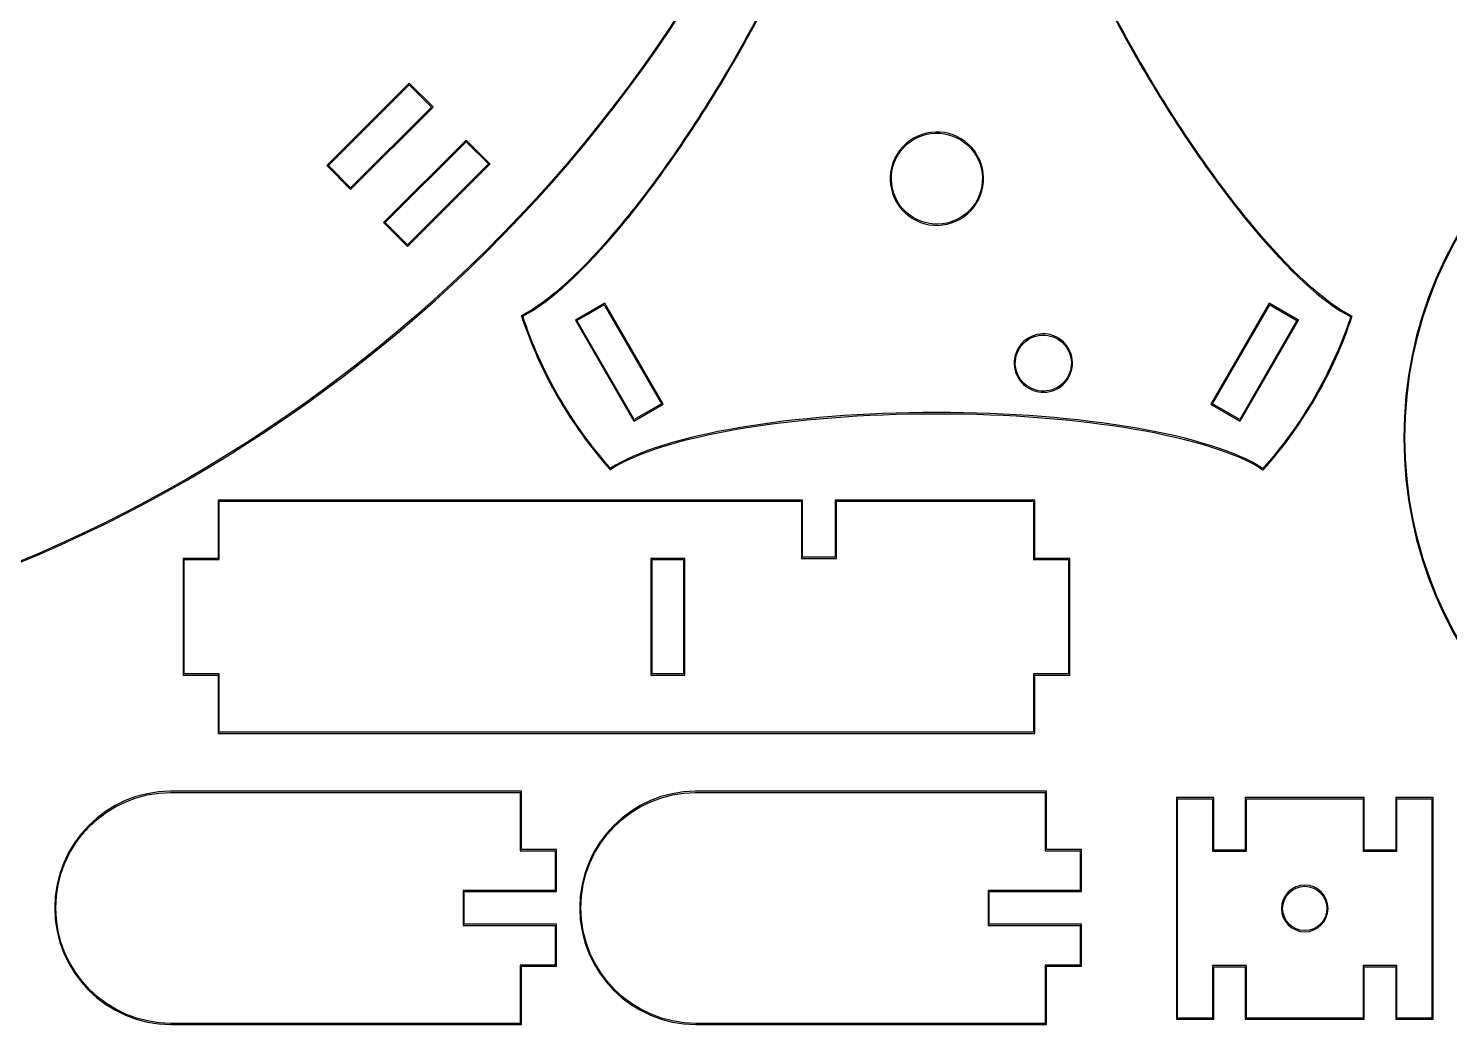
# Model space of a CAD drawing. Extents: x 10 to 440, y 10 to 290.
# Drawn here: x 167.8 to 289.6, y 10 to 95.4 of the extents above; entities that cross this region are included whole.
import ezdxf

# ---------------------------------------------------------------- set-up
doc = ezdxf.new("R2010")
doc.units = 0
doc.layers.add('Layer_1', color=7, linetype='CONTINUOUS')

msp = doc.modelspace()

# ---------------------------------------------------------------- linework, layer by layer
at = {"layer": 'Layer_1', "color": 7}
for p, q in [((200.388815, 90.683962), (193.317747, 83.612894)), ((193.458616, 83.612893), (200.387434, 90.541711)), ((200.387434, 90.541711), (202.29745, 88.631696)), ((202.403794, 88.668983), (200.388815, 90.683962)), ((202.29745, 88.631696), (195.368632, 81.702878)), ((195.368633, 81.562009), (202.4397, 88.633076)), ((202.29745, 88.631696), (202.29745, 88.631696)), ((202.4397, 88.633076), (202.403794, 88.668983)), ((202.4397, 88.633076), (202.4397, 88.633076)), ((205.268128, 85.804649), (198.19706, 78.733581)), ((198.337929, 78.733581), (205.266747, 85.662399)), ((205.266747, 85.662399), (207.175384, 83.753762)), ((207.283106, 83.789671), (205.268128, 85.804649)), ((248.99196, 84.444695), (248.99196, 84.444695)), ((249.078225, 84.4945), (249.078225, 84.4945)), ((193.317747, 83.612894), (195.368633, 81.562009)), ((195.368632, 81.702878), (193.458616, 83.612893)), ((200.246566, 76.684075), (207.317634, 83.755143)), ((207.175384, 83.753762), (200.246566, 76.824944)), ((207.175384, 83.753762), (207.175384, 83.753762)), ((207.317634, 83.755143), (207.283106, 83.789671)), ((207.317634, 83.755143), (207.317634, 83.755143)), ((198.19706, 78.733581), (200.246566, 76.684075)), ((200.246566, 76.824944), (198.337929, 78.733581)), ((210.037975, 70.770462), (209.999796, 70.75067)), ((209.999796, 70.75067), (210.014508, 70.709547)), ((217.141689, 71.829425), (214.62987, 70.379225)), ((214.765931, 70.34276), (217.105238, 71.69336)), ((217.105238, 71.69336), (222.005628, 63.20564)), ((222.116299, 63.213152), (217.141689, 71.829425)), ((274.103287, 71.828037), (269.103291, 63.167785)), ((269.239361, 63.204245), (274.139747, 71.691967)), ((276.613409, 70.378818), (274.103287, 71.828037)), ((274.139747, 71.691967), (276.47734, 70.342358)), ((281.205359, 70.700229), (281.166504, 70.720647)), ((281.19294, 70.659238), (281.205359, 70.700229)), ((214.62987, 70.379225), (219.62987, 61.718975)), ((219.666321, 61.85504), (214.765931, 70.34276)), ((276.47734, 70.342358), (271.576953, 61.854636)), ((271.638803, 61.762543), (276.613409, 70.378818)), ((256.817923, 67.889739), (256.817923, 67.889739)), ((256.904187, 67.939544), (256.904187, 67.939544)), ((219.62987, 61.718975), (222.141689, 63.169175)), ((222.005628, 63.20564), (219.666321, 61.85504)), ((222.005628, 63.20564), (222.005628, 63.20564)), ((222.141689, 63.169175), (222.116299, 63.213152)), ((222.141689, 63.169175), (222.141689, 63.169175)), ((269.103291, 63.167785), (271.613413, 61.718566)), ((271.576953, 61.854636), (269.239361, 63.204245)), ((271.576953, 61.854636), (271.576953, 61.854636)), ((271.613413, 61.718566), (271.638803, 61.762543)), ((271.613413, 61.718566), (271.613413, 61.718566)), ((217.582673, 57.589387), (217.610931, 57.556084)), ((217.610931, 57.556084), (217.646194, 57.580946)), ((273.553799, 57.554691), (273.589268, 57.532318)), ((273.589268, 57.532318), (273.617957, 57.564666)), ((184.00013, 54.95), (184.00013, 54.89922)), ((231.00013, 54.95), (184.00013, 54.95)), ((184.00013, 54.95), (184.00013, 54.95)), ((184.00013, 54.89922), (184.00013, 49.95)), ((184.09974, 54.85039), (231.00013, 54.85039)), ((184.09974, 49.85039), (184.09974, 54.85039)), ((184.09974, 54.85039), (184.09974, 54.85039)), ((233.94935, 54.95), (231.00013, 54.95)), ((231.00013, 54.85039), (233.94935, 54.85039)), ((234.09974, 54.95), (233.94935, 54.95)), ((233.94935, 54.85039), (234.00013, 54.85039)), ((234.00013, 54.85039), (234.00013, 49.95)), ((234.09974, 50.04961), (234.09974, 54.95)), ((237.05091, 54.95), (236.90052, 54.95)), ((236.90052, 54.95), (236.90052, 50.04961)), ((237.00013, 49.95), (237.00013, 54.85039)), ((237.00013, 54.85039), (237.05091, 54.85039)), ((240.00013, 54.95), (237.05091, 54.95)), ((237.05091, 54.85039), (240.00013, 54.85039)), ((254.00013, 54.95), (240.00013, 54.95)), ((240.00013, 54.85039), (253.90052, 54.85039)), ((253.90052, 54.85039), (253.90052, 49.85039)), ((254.00013, 49.95), (254.00013, 54.95)), ((184.00013, 49.95), (181.00013, 49.95)), ((181.00013, 49.95), (181.00013, 39.95)), ((221.09974, 49.95), (221.09974, 49.89922)), ((224.00013, 49.95), (221.09974, 49.95)), ((221.09974, 49.95), (221.09974, 49.95)), ((224.00013, 39.95), (224.00013, 49.95)), ((234.00013, 49.95), (237.00013, 49.95)), ((236.90052, 50.04961), (234.09974, 50.04961)), ((257.00013, 49.95), (254.00013, 49.95)), ((257.00013, 39.95), (257.00013, 49.95)), ((181.09974, 40.04961), (181.09974, 49.85039)), ((181.09974, 49.85039), (184.09974, 49.85039)), ((221.09974, 49.89922), (221.09974, 39.95)), ((221.19935, 49.85039), (223.90052, 49.85039)), ((221.19935, 40.04961), (221.19935, 49.85039)), ((221.19935, 49.85039), (221.19935, 49.85039)), ((223.90052, 49.85039), (223.90052, 40.04961)), ((253.90052, 49.85039), (256.90052, 49.85039)), ((256.90052, 49.85039), (256.90052, 40.04961)), ((181.00013, 39.95), (184.00013, 39.95)), ((184.09974, 40.04961), (181.09974, 40.04961)), ((184.00013, 39.95), (184.00013, 34.95)), ((184.09974, 35.04961), (184.09974, 40.04961)), ((221.09974, 39.95), (224.00013, 39.95)), ((223.90052, 40.04961), (221.19935, 40.04961)), ((256.90052, 40.04961), (253.90052, 40.04961)), ((253.90052, 40.04961), (253.90052, 35.04961)), ((254.00013, 34.95), (254.00013, 39.95)), ((254.00013, 39.95), (257.00013, 39.95)), ((184.00013, 34.95), (254.00013, 34.95)), ((253.90052, 35.04961), (184.09974, 35.04961)), ((179.92383, 30), (179.92383, 30)), ((179.92383, 29.90039), (179.92383, 29.90039)), ((210, 30), (179.94922, 30)), ((179.94922, 29.90039), (209.90039, 29.90039)), ((209.90039, 29.90039), (209.90039, 24.90039)), ((210, 25), (210, 30)), ((224.92383, 30), (224.92383, 30)), ((224.92383, 29.90039), (224.92383, 29.90039)), ((255, 30), (224.94922, 30)), ((224.94922, 29.90039), (254.90039, 29.90039)), ((254.90039, 29.90039), (254.90039, 24.90039)), ((255, 25), (255, 30)), ((266.149, 29.45), (266.149, 29.39922)), ((269.34822, 29.45), (266.149, 29.45)), ((266.149, 29.45), (266.149, 29.45)), ((266.149, 29.39922), (266.149, 10.45)), ((266.24861, 29.35039), (269.24861, 29.35039)), ((266.24861, 10.54961), (266.24861, 29.35039)), ((266.24861, 29.35039), (266.24861, 29.35039)), ((269.24861, 29.35039), (269.24861, 24.85039)), ((269.34822, 24.95), (269.34822, 29.45)), ((282.24861, 29.45), (272.04939, 29.45)), ((272.04939, 29.45), (272.04939, 24.95)), ((272.149, 24.85039), (272.149, 29.35039)), ((272.149, 29.35039), (282.149, 29.35039)), ((282.149, 29.35039), (282.149, 24.85039)), ((282.24861, 24.95), (282.24861, 29.45)), ((288.149, 29.45), (284.94978, 29.45)), ((284.94978, 29.45), (284.94978, 24.95)), ((285.04939, 24.85039), (285.04939, 29.35039)), ((285.04939, 29.35039), (288.04939, 29.35039)), ((288.04939, 29.35039), (288.04939, 10.54961)), ((288.149, 10.45), (288.149, 29.45)), ((209.90039, 24.90039), (212.89844, 24.90039)), ((212.94922, 25), (210, 25)), ((212.89844, 24.90039), (212.90039, 21.5)), ((213, 25), (212.94922, 25)), ((213, 21.40039), (213, 25)), ((254.90039, 24.90039), (257.90039, 24.90039)), ((257.94922, 25), (255, 25)), ((257.90039, 24.90039), (257.90039, 21.5)), ((258, 25), (257.94922, 25)), ((258, 21.40039), (258, 25)), ((269.24861, 24.85039), (272.149, 24.85039)), ((272.04939, 24.95), (269.34822, 24.95)), ((282.149, 24.85039), (285.04939, 24.85039)), ((284.94978, 24.95), (282.24861, 24.95)), ((277.149, 21.95), (277.149, 21.95)), ((212.90039, 21.5), (205, 21.5)), ((205, 21.5), (205, 18.5)), ((205.09961, 18.59961), (205.09961, 21.40039)), ((205.09961, 21.40039), (213, 21.40039)), ((257.90039, 21.5), (250, 21.5)), ((250, 21.5), (250, 18.5)), ((250.09961, 18.59961), (250.09961, 21.40039)), ((250.09961, 21.40039), (258, 21.40039)), ((277.149, 21.85039), (277.149, 21.85039)), ((205, 18.5), (212.89844, 18.5)), ((213, 18.59961), (205.09961, 18.59961)), ((212.89844, 18.5), (212.89844, 15.09961)), ((213, 15), (213, 18.59961)), ((250, 18.5), (257.89844, 18.5)), ((258, 18.59961), (250.09961, 18.59961)), ((257.89844, 18.5), (257.89844, 15.09961)), ((258, 15), (258, 18.59961)), ((212.89844, 15.09961), (209.89844, 15.09961)), ((209.89844, 15.09961), (209.89844, 10.09961)), ((210, 10), (210, 15)), ((210, 15), (213, 15)), ((257.89844, 15.09961), (254.89844, 15.09961)), ((254.89844, 15.09961), (254.89844, 10.09961)), ((255, 10), (255, 15)), ((255, 15), (258, 15)), ((272.149, 15.04961), (269.24861, 15.04961)), ((269.24861, 15.04961), (269.24861, 10.54961)), ((269.34822, 10.45), (269.34822, 14.95)), ((269.34822, 14.95), (272.04939, 14.95)), ((272.04939, 14.95), (272.04939, 10.45)), ((272.149, 10.54961), (272.149, 15.04961)), ((285.04939, 15.04961), (282.149, 15.04961)), ((282.149, 15.04961), (282.149, 10.54961)), ((282.24861, 10.45), (282.24861, 14.95)), ((282.24861, 14.95), (284.94978, 14.95)), ((284.94978, 14.95), (284.94978, 10.45)), ((285.04939, 10.54961), (285.04939, 15.04961)), ((209.89844, 10.09961), (179.94922, 10.09961)), ((179.94922, 10), (210, 10)), ((254.89844, 10.09961), (224.94922, 10.09961)), ((224.94922, 10), (255, 10)), ((266.149, 10.45), (269.34822, 10.45)), ((269.24861, 10.54961), (266.24861, 10.54961)), ((272.04939, 10.45), (282.24861, 10.45)), ((282.149, 10.54961), (272.149, 10.54961)), ((284.94978, 10.45), (288.149, 10.45)), ((288.04939, 10.54961), (285.04939, 10.54961))]:
    msp.add_line(p, q, dxfattribs=at)
for points in [[(235.494403, 107.932519), (233.776423, 103.284711), (231.248091, 97.951096), (228.146049, 92.578215)], [(228.231307, 92.528204), (231.335905, 97.905517), (233.868868, 103.242671), (235.589278, 107.89709)], [(255.561446, 107.905832), (257.281861, 103.24315), (259.818401, 97.892016), (262.931695, 92.499575)], [(263.01796, 92.54938), (259.907231, 97.937378), (257.37447, 103.284366), (255.656501, 107.940412)], [(227, 102.26367), (204.64605, 63.78097), (163.5047, 40.09968), (119, 40.09961)], [(119, 40), (163.54399, 40.00007), (204.72329, 63.7054), (227.09375, 102.22461)], [(320.6351, 95.297), (301.30573, 95.297), (285.6351, 79.62637), (285.6351, 60.297)], [(285.73471, 60.297), (285.73471, 79.57233), (301.35977, 95.19739), (320.6351, 95.19739)], [(228.146049, 92.578215), (225.04563, 87.208143), (221.692282, 82.353777), (218.527455, 78.542822)], [(218.604771, 78.479207), (221.774094, 82.295575), (225.128332, 87.1537), (228.231307, 92.528204)], [(262.931695, 92.499575), (266.044825, 87.107478), (269.410165, 82.236561), (272.587811, 78.415317)], [(272.665286, 78.480346), (269.492155, 82.296149), (266.128525, 87.161726), (263.01796, 92.54938)], [(249.078225, 84.4945), (247.97395, 86.40716), (245.526785, 87.062875), (243.614125, 85.9586)], [(243.66393, 85.872335), (245.529781, 86.949585), (247.91471, 86.310546), (248.99196, 84.444695)], [(243.614125, 85.9586), (241.701465, 84.854325), (241.04575, 82.40716), (242.150025, 80.4945)], [(242.23629, 80.544305), (241.15904, 82.410156), (241.798079, 84.795085), (243.66393, 85.872335)], [(248.99196, 84.444695), (250.06921, 82.578844), (249.430171, 80.193915), (247.56432, 79.116665)], [(247.614125, 79.0304), (249.526785, 80.134675), (250.1825, 82.58184), (249.078225, 84.4945)], [(242.150025, 80.4945), (243.2543, 78.58184), (245.701465, 77.926125), (247.614125, 79.0304)], [(247.56432, 79.116665), (245.698469, 78.039415), (243.31354, 78.678454), (242.23629, 80.544305)], [(218.527455, 78.542822), (215.362615, 74.731871), (212.383025, 71.965595), (210.037975, 70.770462)], [(210.122063, 70.710757), (212.486376, 71.928166), (215.451278, 74.681921), (218.604771, 78.479207)], [(272.587811, 78.415317), (275.750208, 74.612426), (278.719183, 71.860231), (281.082722, 70.658742)], [(281.166504, 70.720647), (278.823002, 71.899952), (275.838422, 74.664534), (272.665286, 78.480346)], [(210.014508, 70.709547), (210.815693, 68.289576), (211.860968, 65.957368), (213.135257, 63.749575)], [(213.221522, 63.79938), (211.956218, 65.99161), (210.919737, 68.308607), (210.122063, 70.710757)], [(281.082722, 70.658742), (279.48106, 65.861365), (276.924005, 61.438219), (273.564247, 57.657695)], [(273.617957, 57.564666), (277.00607, 61.370059), (279.584146, 65.824776), (281.19294, 70.659238)], [(256.904187, 67.939544), (256.214127, 69.134762), (254.684343, 69.544666), (253.489125, 68.854606)], [(253.53893, 68.768341), (254.687348, 69.431381), (256.154883, 69.038157), (256.817923, 67.889739)], [(253.489125, 68.854606), (252.293907, 68.164546), (251.884002, 66.634762), (252.574062, 65.439544)], [(252.660327, 65.489349), (251.997287, 66.637767), (252.390512, 68.105301), (253.53893, 68.768341)], [(256.817923, 67.889739), (257.480963, 66.74132), (257.087738, 65.273786), (255.93932, 64.610746)], [(255.989125, 64.524481), (257.184343, 65.214541), (257.594247, 66.744325), (256.904187, 67.939544)], [(252.574062, 65.439544), (253.264122, 64.244325), (254.793907, 63.834421), (255.989125, 64.524481)], [(255.93932, 64.610746), (254.790902, 63.947706), (253.323367, 64.34093), (252.660327, 65.489349)], [(213.135257, 63.749575), (214.405214, 61.550666), (215.895533, 59.487159), (217.582673, 57.589387)], [(217.636523, 57.683616), (215.963556, 59.56904), (214.482184, 61.616571), (213.221522, 63.79938)], [(245.581507, 62.45335), (239.378525, 62.453312), (233.495962, 61.978114), (228.607506, 61.14225)], [(228.62394, 61.043485), (233.50546, 61.878162), (239.382621, 62.353497), (245.5805, 62.353534)], [(245.5805, 62.353534), (251.798047, 62.353505), (257.692376, 61.874324), (262.581956, 61.035044)], [(262.598715, 61.134936), (257.702164, 61.975411), (251.804178, 62.453325), (245.581507, 62.45335)], [(228.607506, 61.14225), (223.743477, 60.310558), (219.874923, 59.121473), (217.636523, 57.683616)], [(217.646194, 57.580946), (219.855717, 59.013297), (223.742412, 60.208803), (228.62394, 61.043485)], [(262.581956, 61.035044), (267.471543, 60.195768), (271.358334, 58.993409), (273.553799, 57.554691)], [(273.564247, 57.657695), (271.339459, 59.1023), (267.470956, 60.298624), (262.598715, 61.134936)], [(285.6351, 60.297), (285.6351, 40.96763), (301.30573, 25.297), (320.6351, 25.297)], [(320.6351, 25.39661), (301.35977, 25.39661), (285.73471, 41.02167), (285.73471, 60.297)], [(179.92383, 30), (174.43138, 29.95821), (169.99996, 25.49261), (170, 20)], [(170.09961, 20), (170.09957, 25.43883), (174.48515, 29.85901), (179.92383, 29.90039)], [(179.94922, 30), (179.94084, 30.00001), (179.9322, 30.00001), (179.92383, 30)], [(179.92383, 29.90039), (179.93212, 29.9004), (179.94093, 29.9004), (179.94922, 29.90039)], [(224.92383, 30), (219.43136, 29.95823), (214.99996, 25.49262), (215, 20)], [(215.09961, 20), (215.09957, 25.43885), (219.48514, 29.85903), (224.92383, 29.90039)], [(224.94922, 30), (224.94071, 30.00001), (224.93234, 30.00001), (224.92383, 30)], [(224.92383, 29.90039), (224.93225, 29.9004), (224.94079, 29.9004), (224.94922, 29.90039)], [(277.149, 21.95), (276.04502, 21.95), (275.149, 21.05398), (275.149, 19.95)], [(279.149, 19.95), (279.149, 21.05398), (278.25298, 21.95), (277.149, 21.95)], [(275.24861, 19.95), (275.24861, 20.99993), (276.09907, 21.85039), (277.149, 21.85039)], [(277.149, 21.85039), (278.19893, 21.85039), (279.04939, 20.99993), (279.04939, 19.95)], [(170, 20), (170.00006, 14.49775), (174.44704, 10.02815), (179.94922, 10)], [(179.94922, 10.09961), (174.5009, 10.12748), (170.09967, 14.55161), (170.09961, 20)], [(215, 20), (215.00006, 14.49773), (219.44702, 10.02812), (224.94922, 10)], [(224.94922, 10.09961), (219.50088, 10.12745), (215.09967, 14.55159), (215.09961, 20)], [(275.149, 19.95), (275.149, 18.84602), (276.04502, 17.95), (277.149, 17.95)], [(277.149, 18.04961), (276.09907, 18.04961), (275.24861, 18.90007), (275.24861, 19.95)], [(277.149, 17.95), (278.25298, 17.95), (279.149, 18.84602), (279.149, 19.95)], [(279.04939, 19.95), (279.04939, 18.90007), (278.19893, 18.04961), (277.149, 18.04961)]]:
    msp.add_open_spline(points, degree=3, dxfattribs=at)

doc.saveas('drawing.dxf')
